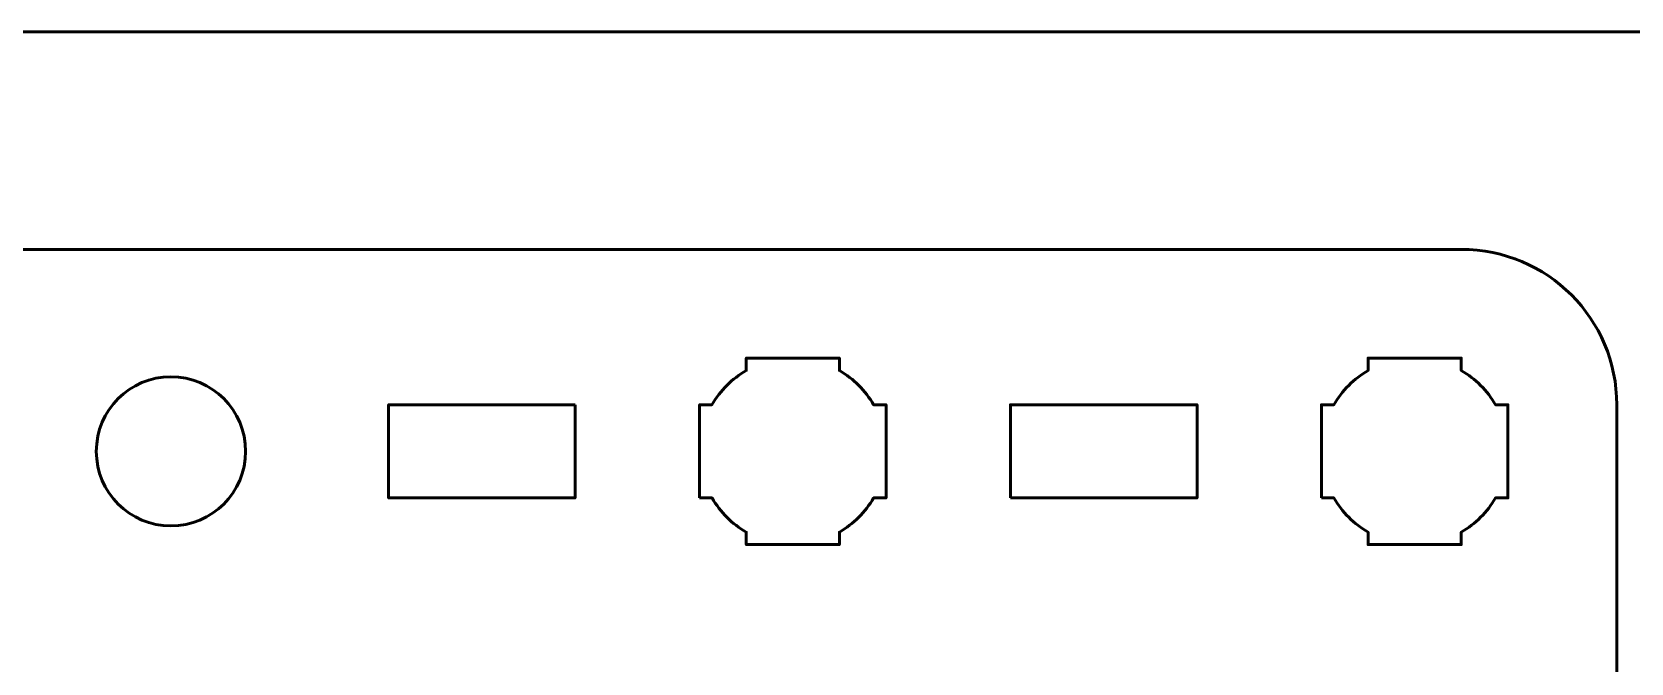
# Model space of a CAD drawing. Header units: centimetres. Extents: x -21 to 0, y -29.7 to 0.
# Drawn here: x -16.1 to -10.95, y -2.03 to 0 of the extents above; entities that cross this region are included whole.
import ezdxf

# ---------------------------------------------------------------- set-up
doc = ezdxf.new("R2010")
doc.units = ezdxf.units.CM
doc.header["$MEASUREMENT"] = 0
doc.layers.add('Layer 1', color=7, linetype='Continuous')

msp = doc.modelspace()

# ---------------------------------------------------------------- linework, layer by layer
at = {"layer": 'Layer 1', "color": 1, "lineweight": 53}
msp.add_open_spline([(-21.00003, -29.19995), (-21.00003, -29.19995), (-21.00003, -5.29992), (-21.00003, -5.29992), (-21.00003, -5.29992), (-21.00003, -5.21709), (-20.93286, -5.14992), (-20.85003, -5.14992), (-20.85003, -5.14992), (-20.7672, -5.14992), (-20.70003, -5.08275), (-20.70003, -4.99992), (-20.70003, -4.99992), (-20.70003, -4.91709), (-20.7672, -4.84992), (-20.85003, -4.84992), (-20.85003, -4.84992), (-20.93286, -4.84992), (-21.00003, -4.78275), (-21.00003, -4.69992), (-21.00003, -4.69992), (-21.00003, -4.61709), (-20.93286, -4.54992), (-20.85003, -4.54992), (-20.85003, -4.54992), (-20.7672, -4.54992), (-20.70003, -4.48275), (-20.70003, -4.39992), (-20.70003, -4.39992), (-20.70003, -4.31709), (-20.7672, -4.24992), (-20.85003, -4.24992), (-20.85003, -4.24992), (-20.93286, -4.24992), (-21.00003, -4.18275), (-21.00003, -4.09992), (-21.00003, -4.09992), (-21.00003, -4.01709), (-20.93286, -3.94992), (-20.85003, -3.94992), (-20.85003, -3.94992), (-20.7672, -3.94992), (-20.70003, -3.88275), (-20.70003, -3.79992), (-20.70003, -3.79992), (-20.70003, -3.71709), (-20.7672, -3.64992), (-20.85003, -3.64992), (-20.85003, -3.64992), (-20.93286, -3.64992), (-21.00003, -3.58275), (-21.00003, -3.49992), (-21.00003, -3.49992), (-21.00003, -3.41709), (-20.93286, -3.34992), (-20.85003, -3.34992), (-20.85003, -3.34992), (-20.7672, -3.34992), (-20.70003, -3.28275), (-20.70003, -3.19992), (-20.70003, -3.19992), (-20.70003, -3.11709), (-20.7672, -3.04992), (-20.85003, -3.04992), (-20.85003, -3.04992), (-20.93286, -3.04992), (-21.00003, -2.98275), (-21.00003, -2.89992), (-21.00003, -2.89992), (-21.00003, -2.81709), (-20.93286, -2.74992), (-20.85003, -2.74992), (-20.85003, -2.74992), (-20.7672, -2.74992), (-20.70003, -2.68275), (-20.70003, -2.59992), (-20.70003, -2.59992), (-20.70003, -2.51709), (-20.7672, -2.44992), (-20.85003, -2.44992), (-20.85003, -2.44992), (-20.93286, -2.44992), (-21.00003, -2.38275), (-21.00003, -2.29992), (-21.00003, -2.29992), (-21.00003, -2.21709), (-20.93286, -2.14992), (-20.85003, -2.14992), (-20.85003, -2.14992), (-20.7672, -2.14992), (-20.70003, -2.08275), (-20.70003, -1.99992), (-20.70003, -1.99992), (-20.70003, -1.91709), (-20.7672, -1.84992), (-20.85003, -1.84992), (-20.85003, -1.84992), (-20.93286, -1.84992), (-21.00003, -1.78275), (-21.00003, -1.69992), (-21.00003, -1.69992), (-21.00003, -1.61709), (-20.93286, -1.54992), (-20.85003, -1.54992), (-20.85003, -1.54992), (-20.7672, -1.54992), (-20.70003, -1.48275), (-20.70003, -1.39992), (-20.70003, -1.39992), (-20.70003, -1.31709), (-20.7672, -1.24992), (-20.85003, -1.24992), (-20.85003, -1.24992), (-20.93286, -1.24992), (-21.00003, -1.18275), (-21.00003, -1.09992), (-21.00003, -1.09992), (-21.00003, -1.09992), (-21.00003, -0.49992), (-21.00003, -0.49992), (-21.00003, -0.49992), (-21.00003, -0.22295), (-20.77694, 0.00004), (-20.49994, 0.00004), (-20.49994, 0.00004), (-20.49994, 0.00004), (-0.50008, 0.00004), (-0.50008, 0.00004), (-0.50008, 0.00004), (-0.22294, 0.00004), (0.00002, -0.22295), (0.00002, -0.49992), (0.00002, -0.49992), (0.00002, -0.49992), (0.00002, -29.19995), (0.00002, -29.19995), (0.00002, -29.19995), (0.00002, -29.47695), (-0.22294, -29.70004), (-0.50008, -29.70004), (-0.50008, -29.70004), (-0.50008, -29.70004), (-20.49994, -29.70004), (-20.49994, -29.70004), (-20.49994, -29.70004), (-20.77694, -29.70004), (-21.00003, -29.47695), (-21.00003, -29.19995)], degree=3, knots=[0, 0, 0, 0, 0.027027, 0.027027, 0.027027, 0.027027, 0.0540541, 0.0540541, 0.0540541, 0.0540541, 0.0810811, 0.0810811, 0.0810811, 0.0810811, 0.1081081, 0.1081081, 0.1081081, 0.1081081, 0.1351351, 0.1351351, 0.1351351, 0.1351351, 0.1621622, 0.1621622, 0.1621622, 0.1621622, 0.1891892, 0.1891892, 0.1891892, 0.1891892, 0.2162162, 0.2162162, 0.2162162, 0.2162162, 0.2432432, 0.2432432, 0.2432432, 0.2432432, 0.2702703, 0.2702703, 0.2702703, 0.2702703, 0.2972973, 0.2972973, 0.2972973, 0.2972973, 0.3243243, 0.3243243, 0.3243243, 0.3243243, 0.3513514, 0.3513514, 0.3513514, 0.3513514, 0.3783784, 0.3783784, 0.3783784, 0.3783784, 0.4054054, 0.4054054, 0.4054054, 0.4054054, 0.4324324, 0.4324324, 0.4324324, 0.4324324, 0.4594595, 0.4594595, 0.4594595, 0.4594595, 0.4864865, 0.4864865, 0.4864865, 0.4864865, 0.5135135, 0.5135135, 0.5135135, 0.5135135, 0.5405405, 0.5405405, 0.5405405, 0.5405405, 0.5675676, 0.5675676, 0.5675676, 0.5675676, 0.5945946, 0.5945946, 0.5945946, 0.5945946, 0.6216216, 0.6216216, 0.6216216, 0.6216216, 0.6486486, 0.6486486, 0.6486486, 0.6486486, 0.6756757, 0.6756757, 0.6756757, 0.6756757, 0.7027027, 0.7027027, 0.7027027, 0.7027027, 0.7297297, 0.7297297, 0.7297297, 0.7297297, 0.7567568, 0.7567568, 0.7567568, 0.7567568, 0.7837838, 0.7837838, 0.7837838, 0.7837838, 0.8108108, 0.8108108, 0.8108108, 0.8108108, 0.8378378, 0.8378378, 0.8378378, 0.8378378, 0.8648649, 0.8648649, 0.8648649, 0.8648649, 0.8918919, 0.8918919, 0.8918919, 0.8918919, 0.9189189, 0.9189189, 0.9189189, 0.9189189, 0.9459459, 0.9459459, 0.9459459, 0.9459459, 0.972973, 0.972973, 0.972973, 0.972973, 1, 1, 1, 1], dxfattribs=at)
at = {"layer": 'Layer 1', "color": 3, "lineweight": 53}
msp.add_open_spline([(-11.00006, -5.50001), (-11.00014, -5.77707), (-11.22321, -5.99995), (-11.50016, -5.99995), (-11.50016, -5.99995), (-14.26675, -5.99995), (-17.03337, -5.99995), (-19.79996, -5.99995), (-19.79996, -5.99995), (-20.07696, -5.99995), (-20.30006, -5.77686), (-20.30006, -5.49986), (-20.30006, -5.49986), (-20.30006, -5.49986), (-20.30006, -1.2), (-20.30006, -1.2), (-20.30006, -1.2), (-20.30006, -0.92287), (-20.07696, -0.69991), (-19.79996, -0.69991), (-19.79996, -0.69991), (-17.03337, -0.69991), (-14.26675, -0.69991), (-11.50016, -0.69991), (-11.50016, -0.69991), (-11.22316, -0.69991), (-11.00006, -0.923), (-11.00006, -1.2), (-11.00006, -1.2), (-11.00006, -1.2), (-11.00006, -5.50001), (-11.00006, -5.50001)], degree=3, knots=[0, 0, 0, 0, 0.125, 0.125, 0.125, 0.125, 0.25, 0.25, 0.25, 0.25, 0.375, 0.375, 0.375, 0.375, 0.5, 0.5, 0.5, 0.5, 0.625, 0.625, 0.625, 0.625, 0.75, 0.75, 0.75, 0.75, 0.875, 0.875, 0.875, 0.875, 1, 1, 1, 1], dxfattribs=at)
at = {"layer": 'Layer 1', "lineweight": 53}
for points, knots in [([(-13.95001, -1.5), (-13.95001, -1.5), (-13.95001, -1.35148), (-13.95001, -1.35148), (-13.95001, -1.35148), (-13.95001, -1.35148), (-13.95003, -1.34993), (-13.95003, -1.34993), (-13.95003, -1.34993), (-13.95003, -1.34993), (-13.95001, -1.34838), (-13.95001, -1.34838), (-13.95001, -1.34838), (-13.95001, -1.34838), (-13.95001, -1.2), (-13.95001, -1.2), (-13.95001, -1.2), (-13.95001, -1.2), (-13.90992, -1.2), (-13.90992, -1.2), (-13.90992, -1.2), (-13.88357, -1.15443), (-13.84557, -1.11645), (-13.80002, -1.09009), (-13.80002, -1.09009), (-13.80002, -1.09009), (-13.80002, -1.05), (-13.80002, -1.05), (-13.80002, -1.05), (-13.80002, -1.05), (-13.65597, -1.05), (-13.65597, -1.05), (-13.65597, -1.05), (-13.65597, -1.05), (-13.65003, -1.04994), (-13.65003, -1.04994), (-13.65003, -1.04994), (-13.65003, -1.04994), (-13.64409, -1.05), (-13.64409, -1.05), (-13.64409, -1.05), (-13.64409, -1.05), (-13.50002, -1.05), (-13.50002, -1.05), (-13.50002, -1.05), (-13.50002, -1.05), (-13.50002, -1.09007), (-13.50002, -1.09007), (-13.50002, -1.09007), (-13.45445, -1.11643), (-13.41646, -1.15442), (-13.39012, -1.2), (-13.39012, -1.2), (-13.39012, -1.2), (-13.35002, -1.2), (-13.35002, -1.2), (-13.35002, -1.2), (-13.35002, -1.2), (-13.35002, -1.5), (-13.35002, -1.5), (-13.35002, -1.5), (-13.35002, -1.5), (-13.39021, -1.5), (-13.39021, -1.5), (-13.39021, -1.5), (-13.41655, -1.5455), (-13.45451, -1.58344), (-13.50002, -1.60978), (-13.50002, -1.60978), (-13.50002, -1.60978), (-13.50002, -1.64999), (-13.50002, -1.64999), (-13.50002, -1.64999), (-13.50002, -1.64999), (-13.80002, -1.64999), (-13.80002, -1.64999), (-13.80002, -1.64999), (-13.80002, -1.64999), (-13.80002, -1.60976), (-13.80002, -1.60976), (-13.80002, -1.60976), (-13.84552, -1.58342), (-13.88348, -1.54549), (-13.90982, -1.5), (-13.90982, -1.5), (-13.90982, -1.5), (-13.95001, -1.5), (-13.95001, -1.5)], [0, 0, 0, 0, 0.0454545, 0.0454545, 0.0454545, 0.0454545, 0.0909091, 0.0909091, 0.0909091, 0.0909091, 0.1363636, 0.1363636, 0.1363636, 0.1363636, 0.1818182, 0.1818182, 0.1818182, 0.1818182, 0.2272727, 0.2272727, 0.2272727, 0.2272727, 0.2727273, 0.2727273, 0.2727273, 0.2727273, 0.3181818, 0.3181818, 0.3181818, 0.3181818, 0.3636364, 0.3636364, 0.3636364, 0.3636364, 0.4090909, 0.4090909, 0.4090909, 0.4090909, 0.4545455, 0.4545455, 0.4545455, 0.4545455, 0.5, 0.5, 0.5, 0.5, 0.5454545, 0.5454545, 0.5454545, 0.5454545, 0.5909091, 0.5909091, 0.5909091, 0.5909091, 0.6363636, 0.6363636, 0.6363636, 0.6363636, 0.6818182, 0.6818182, 0.6818182, 0.6818182, 0.7272727, 0.7272727, 0.7272727, 0.7272727, 0.7727273, 0.7727273, 0.7727273, 0.7727273, 0.8181818, 0.8181818, 0.8181818, 0.8181818, 0.8636364, 0.8636364, 0.8636364, 0.8636364, 0.9090909, 0.9090909, 0.9090909, 0.9090909, 0.9545455, 0.9545455, 0.9545455, 0.9545455, 1, 1, 1, 1]), ([(-11.95001, -1.5), (-11.95001, -1.5), (-11.95001, -1.35148), (-11.95001, -1.35148), (-11.95001, -1.35148), (-11.95001, -1.35148), (-11.95003, -1.34993), (-11.95003, -1.34993), (-11.95003, -1.34993), (-11.95003, -1.34993), (-11.95001, -1.34838), (-11.95001, -1.34838), (-11.95001, -1.34838), (-11.95001, -1.34838), (-11.95001, -1.2), (-11.95001, -1.2), (-11.95001, -1.2), (-11.95001, -1.2), (-11.90992, -1.2), (-11.90992, -1.2), (-11.90992, -1.2), (-11.88357, -1.15443), (-11.84557, -1.11645), (-11.80002, -1.09009), (-11.80002, -1.09009), (-11.80002, -1.09009), (-11.80002, -1.05), (-11.80002, -1.05), (-11.80002, -1.05), (-11.80002, -1.05), (-11.65597, -1.05), (-11.65597, -1.05), (-11.65597, -1.05), (-11.65597, -1.05), (-11.65003, -1.04994), (-11.65003, -1.04994), (-11.65003, -1.04994), (-11.65003, -1.04994), (-11.64409, -1.05), (-11.64409, -1.05), (-11.64409, -1.05), (-11.64409, -1.05), (-11.50002, -1.05), (-11.50002, -1.05), (-11.50002, -1.05), (-11.50002, -1.05), (-11.50002, -1.09007), (-11.50002, -1.09007), (-11.50002, -1.09007), (-11.45445, -1.11643), (-11.41646, -1.15442), (-11.39012, -1.2), (-11.39012, -1.2), (-11.39012, -1.2), (-11.35002, -1.2), (-11.35002, -1.2), (-11.35002, -1.2), (-11.35002, -1.2), (-11.35002, -1.5), (-11.35002, -1.5), (-11.35002, -1.5), (-11.35002, -1.5), (-11.39021, -1.5), (-11.39021, -1.5), (-11.39021, -1.5), (-11.41655, -1.5455), (-11.45451, -1.58344), (-11.50002, -1.60978), (-11.50002, -1.60978), (-11.50002, -1.60978), (-11.50002, -1.64999), (-11.50002, -1.64999), (-11.50002, -1.64999), (-11.50002, -1.64999), (-11.80002, -1.64999), (-11.80002, -1.64999), (-11.80002, -1.64999), (-11.80002, -1.64999), (-11.80002, -1.60976), (-11.80002, -1.60976), (-11.80002, -1.60976), (-11.84552, -1.58342), (-11.88348, -1.54549), (-11.90982, -1.5), (-11.90982, -1.5), (-11.90982, -1.5), (-11.95001, -1.5), (-11.95001, -1.5)], [0, 0, 0, 0, 0.0454545, 0.0454545, 0.0454545, 0.0454545, 0.0909091, 0.0909091, 0.0909091, 0.0909091, 0.1363636, 0.1363636, 0.1363636, 0.1363636, 0.1818182, 0.1818182, 0.1818182, 0.1818182, 0.2272727, 0.2272727, 0.2272727, 0.2272727, 0.2727273, 0.2727273, 0.2727273, 0.2727273, 0.3181818, 0.3181818, 0.3181818, 0.3181818, 0.3636364, 0.3636364, 0.3636364, 0.3636364, 0.4090909, 0.4090909, 0.4090909, 0.4090909, 0.4545455, 0.4545455, 0.4545455, 0.4545455, 0.5, 0.5, 0.5, 0.5, 0.5454545, 0.5454545, 0.5454545, 0.5454545, 0.5909091, 0.5909091, 0.5909091, 0.5909091, 0.6363636, 0.6363636, 0.6363636, 0.6363636, 0.6818182, 0.6818182, 0.6818182, 0.6818182, 0.7272727, 0.7272727, 0.7272727, 0.7272727, 0.7727273, 0.7727273, 0.7727273, 0.7727273, 0.8181818, 0.8181818, 0.8181818, 0.8181818, 0.8636364, 0.8636364, 0.8636364, 0.8636364, 0.9090909, 0.9090909, 0.9090909, 0.9090909, 0.9545455, 0.9545455, 0.9545455, 0.9545455, 1, 1, 1, 1]), ([(-15.41006, -1.34993), (-15.41006, -1.48246), (-15.51753, -1.58993), (-15.65006, -1.58993), (-15.65006, -1.58993), (-15.78259, -1.58993), (-15.89006, -1.48246), (-15.89006, -1.34993), (-15.89006, -1.34993), (-15.89006, -1.2174), (-15.78259, -1.10993), (-15.65006, -1.10993), (-15.65006, -1.10993), (-15.51753, -1.10993), (-15.41006, -1.2174), (-15.41006, -1.34993)], [0, 0, 0, 0, 0.25, 0.25, 0.25, 0.25, 0.5, 0.5, 0.5, 0.5, 0.75, 0.75, 0.75, 0.75, 1, 1, 1, 1]), ([(-14.35011, -1.2), (-14.35011, -1.2), (-14.35011, -1.50001), (-14.35011, -1.50001), (-14.35011, -1.50001), (-14.35011, -1.50001), (-14.9501, -1.50001), (-14.9501, -1.50001), (-14.9501, -1.50001), (-14.9501, -1.50001), (-14.9501, -1.2), (-14.9501, -1.2), (-14.9501, -1.2), (-14.9501, -1.2), (-14.35011, -1.2), (-14.35011, -1.2)], [0, 0, 0, 0, 0.25, 0.25, 0.25, 0.25, 0.5, 0.5, 0.5, 0.5, 0.75, 0.75, 0.75, 0.75, 1, 1, 1, 1]), ([(-12.95001, -1.5), (-12.95001, -1.5), (-12.95001, -1.2), (-12.95001, -1.2), (-12.95001, -1.2), (-12.95001, -1.2), (-12.35002, -1.2), (-12.35002, -1.2), (-12.35002, -1.2), (-12.35002, -1.2), (-12.35002, -1.5), (-12.35002, -1.5), (-12.35002, -1.5), (-12.35002, -1.5), (-12.95001, -1.5), (-12.95001, -1.5)], [0, 0, 0, 0, 0.25, 0.25, 0.25, 0.25, 0.5, 0.5, 0.5, 0.5, 0.75, 0.75, 0.75, 0.75, 1, 1, 1, 1])]:
    msp.add_open_spline(points, degree=3, knots=knots, dxfattribs=at)

doc.saveas('drawing.dxf')
